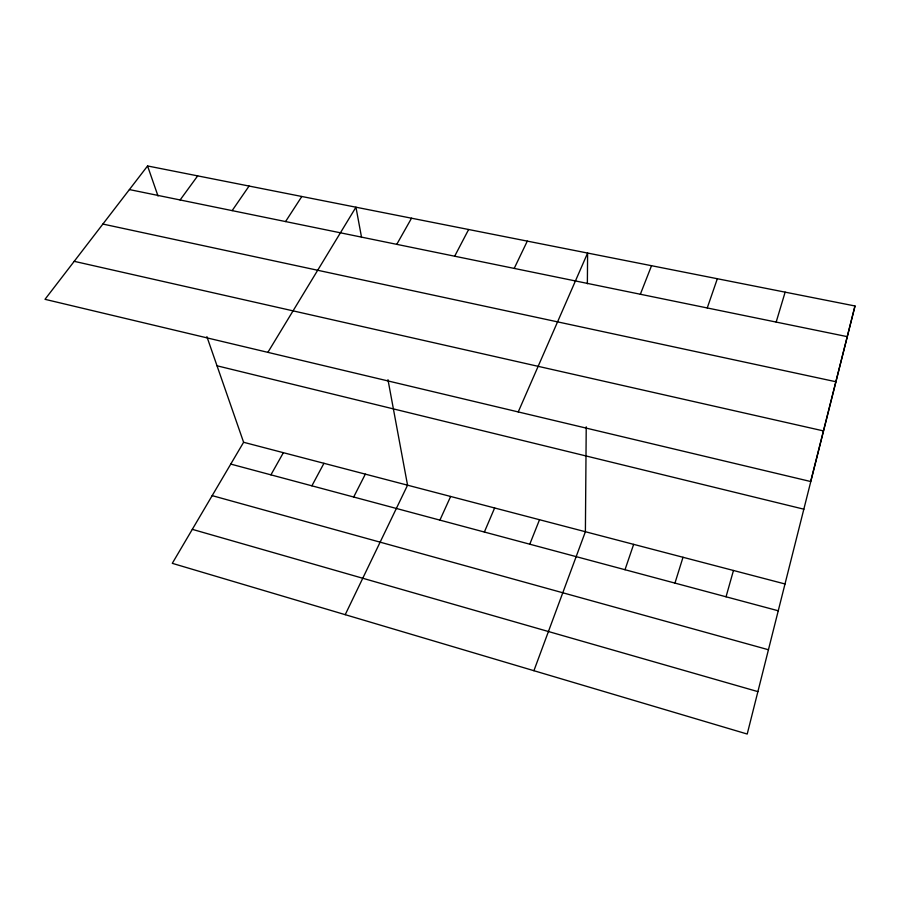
<?xml version="1.0" encoding="UTF-8"?>
<svg xmlns="http://www.w3.org/2000/svg" width="900" height="900" viewBox="0 0 900 900"><rect width="100%" height="100%" fill="white"/><g stroke="black" fill="none" stroke-linecap="round" stroke-linejoin="round"><path stroke-width="1.35" d="M586.226 426.803L585.394 531.72L533.914 670.702M587.363 283.748L587.61 253.058L518.231 411.941M206.888 336.645L243.607 442.282L172.294 563.332L747.214 734.04L855 305.978L147.566 165.96L45 299.317L810.664 481.522L855 305.978M726.041 596.79L733.466 570.476M776.171 322.076L785.137 292.151M674.955 583.099L683.01 557.269M625.005 569.722L633.656 544.354M707.242 307.957L717.345 278.73M640.35 294.255L651.533 265.714M529.774 544.207L539.528 519.727M484.369 532.035L494.629 507.971M439.909 520.121L450.641 496.463M514.204 268.414L527.299 241.121M345.218 614.678L407.554 485.19L387.968 379.688M353.689 497.025L365.332 474.142M454.669 256.219L468.63 229.511M311.884 485.82L323.944 463.309M270.923 474.84L283.376 452.689M396.765 244.35L411.536 218.205M267.874 352.361L355.95 207.203L361.575 237.476M285.559 221.569L301.815 196.493M232.144 210.623L249.075 186.053M180.112 199.969L197.674 175.882M129.409 189.574L847.26 336.645M102.881 224.055L835.864 381.735M74.216 261.326L823.444 430.909M217.024 365.794L803.891 509.197M243.607 442.282L785.081 583.988M230.76 464.085L778.32 610.796M212.175 495.63L768.488 649.755M192.308 529.346L757.913 691.627M147.566 165.96L158.018 196.031"/></g></svg>
